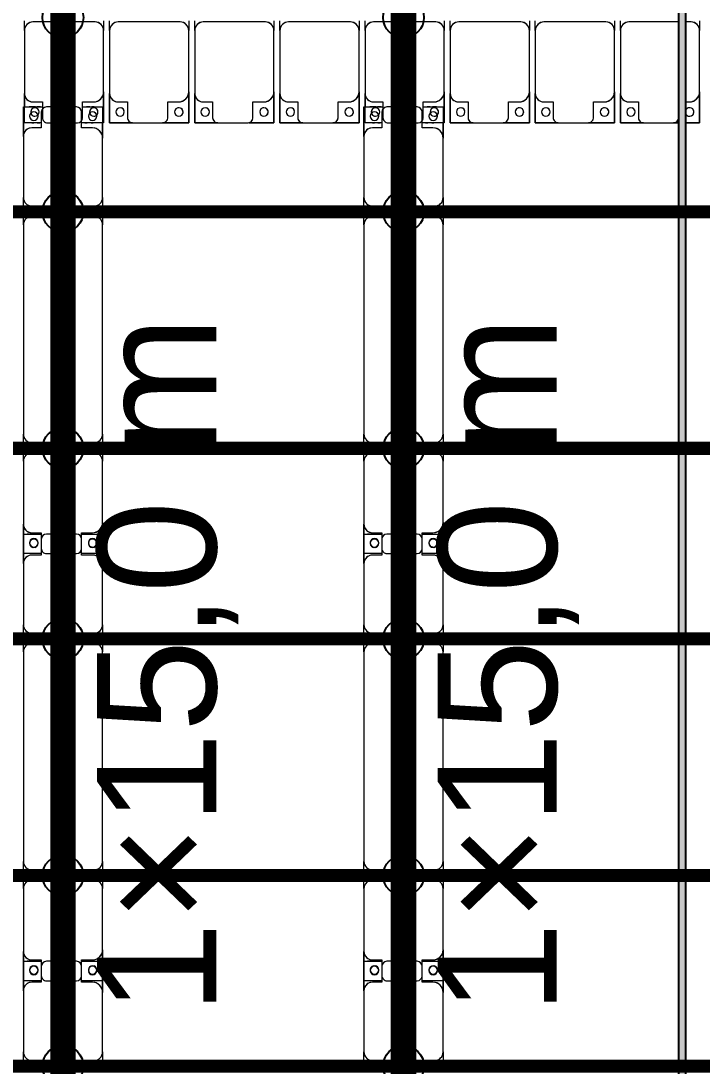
# Model space of a CAD drawing. Header units: millimetres. Extents: x -291190 to 146725, y 19759 to 185158.
# Drawn here: x -29426 to -25426, y 151050 to 157191 of the extents above; entities that cross this region are included whole.
import ezdxf

# ---------------------------------------------------------------- set-up
doc = ezdxf.new("R2010")
doc.units = ezdxf.units.MM
doc.layers.add('A-GENM', color=13, linetype='Continuous', lineweight=9)
doc.layers.add('S-BEAM', color=12, linetype='Continuous', lineweight=9)
doc.layers.add('GC-GHI CHU', color=2, linetype='Continuous')
doc.layers.add('GC-HOP 40x60 GIA CUONG', color=1, linetype='Continuous')
doc.styles.add('GC_VN', font='arial.ttf')

# ---------------------------------------------------------------- blocks, each defined once
blk = doc.blocks.new('Dải phao đi lại kèm đỡ invester - DẢI PHAO ĐI LẠI-60252-KHUNG KẾT CẤU BÈ PIN 4')
at = {"layer": 'A-GENM', "color": 7}
for p, q in [((90258.4, 1312.2), (90341.4, 1312.2)), ((90258.4, 1129.7), (90258.4, 1312.2)), ((90258.4, 1312.2), (90258.4, 1129.7)), ((90341.4, 1312.2), (90258.4, 1312.2)), ((90381.4, 1312.2), (90411.8, 1312.2)), ((90411.8, 1312.2), (90381.4, 1312.2)), ((90588.2, 1312.2), (90411.8, 1312.2)), ((90588.2, 1312.2), (90723.4, 1312.2)), ((90723.4, 1312.2), (90588.2, 1312.2)), ((90723.4, 1312.2), (90723.4, 1139.7)), ((90723.4, 1139.7), (90723.4, 1312.2)), ((90758.4, 1312.2), (90911.8, 1312.2)), ((90758.4, 1129.7), (90758.4, 1312.2)), ((90758.4, 1312.2), (90758.4, 1129.7)), ((90911.8, 1312.2), (90758.4, 1312.2)), ((91088.2, 1312.2), (90911.8, 1312.2)), ((91089.3, 1312.2), (91223.4, 1312.2)), ((91223.4, 1312.2), (91089.3, 1312.2)), ((91223.4, 1312.2), (91223.4, 1139.7)), ((91223.4, 1139.7), (91223.4, 1312.2)), ((91258.4, 1312.2), (91411.8, 1312.2)), ((91258.4, 1129.7), (91258.4, 1312.2)), ((91258.4, 1312.2), (91258.4, 1129.7)), ((91411.8, 1312.2), (91258.4, 1312.2)), ((91588.2, 1312.2), (91411.8, 1312.2)), ((91588.2, 1312.2), (91723.4, 1312.2)), ((91723.4, 1312.2), (91588.2, 1312.2)), ((91723.4, 1312.2), (91723.4, 1139.7)), ((91723.4, 1139.7), (91723.4, 1312.2)), ((91758.4, 1312.2), (91888.1, 1312.2)), ((91758.4, 1129.7), (91758.4, 1312.2)), ((91758.4, 1312.2), (91758.4, 1129.7)), ((91831.6, 1312.2), (91819.4, 1312.2)), ((91868.8, 1312.2), (91855.3, 1312.2)), ((92088.2, 1312.2), (91911.8, 1312.2)), ((92124.6, 1312.2), (92223.4, 1312.2)), ((92149.1, 1312.2), (92133.8, 1312.2)), ((92180.3, 1312.2), (92167.8, 1312.2)), ((92223.4, 1312.2), (92223.4, 1139.7)), ((92258.4, 1312.2), (92411.8, 1312.2)), ((92258.4, 1129.7), (92258.4, 1312.2)), ((92258.4, 1312.2), (92258.4, 1129.7)), ((92411.8, 1312.2), (92258.4, 1312.2)), ((92588.2, 1312.2), (92411.8, 1312.2)), ((92588.2, 1312.2), (92723.4, 1312.2)), ((92723.4, 1312.2), (92588.2, 1312.2)), ((92723.4, 1312.2), (92723.4, 1139.7)), ((92723.4, 1139.7), (92723.4, 1312.2)), ((92758.4, 1312.2), (92906.3, 1312.2)), ((92758.4, 1129.7), (92758.4, 1312.2)), ((92758.4, 1312.2), (92758.4, 1129.7)), ((92906.3, 1312.2), (92758.4, 1312.2)), ((93088.2, 1312.2), (92911.8, 1312.2)), ((93088.2, 1312.2), (93223.4, 1312.2)), ((93223.4, 1312.2), (93088.2, 1312.2)), ((93223.4, 1312.2), (93223.4, 1139.7)), ((93223.4, 1139.7), (93223.4, 1312.2)), ((93258.4, 1312.2), (93411.8, 1312.2)), ((93258.4, 1129.7), (93258.4, 1312.2)), ((93258.4, 1312.2), (93258.4, 1129.7)), ((93411.8, 1312.2), (93258.4, 1312.2)), ((93588.2, 1312.2), (93411.8, 1312.2)), ((93588.2, 1312.2), (93723.4, 1312.2)), ((93723.4, 1312.2), (93588.2, 1312.2)), ((93723.4, 1312.2), (93723.4, 1139.7)), ((93723.4, 1139.7), (93723.4, 1312.2)), ((93758.4, 1312.2), (93888.1, 1312.2)), ((93758.4, 1129.7), (93758.4, 1312.2)), ((93758.4, 1312.2), (93758.4, 1129.7)), ((93831.6, 1312.2), (93819.4, 1312.2)), ((93868.8, 1312.2), (93855.3, 1312.2)), ((94088.2, 1312.2), (93911.8, 1312.2)), ((94124.6, 1312.2), (94223.4, 1312.2)), ((94149.1, 1312.2), (94133.8, 1312.2)), ((94180.3, 1312.2), (94167.8, 1312.2)), ((94223.4, 1312.2), (94223.4, 1139.7)), ((90381.8, 1282.2), (90381.8, 1189.7)), ((90618.2, 1189.7), (90618.2, 1282.2)), ((90881.8, 1282.2), (90881.8, 1189.7)), ((91118.2, 1189.7), (91118.2, 1282.2)), ((91381.8, 1282.2), (91381.8, 1189.7)), ((91618.2, 1189.7), (91618.2, 1282.2)), ((91881.8, 1282.2), (91881.8, 1189.7)), ((92118.2, 1189.7), (92118.2, 1282.2)), ((92381.8, 1282.2), (92381.8, 1189.7)), ((92618.2, 1189.7), (92618.2, 1282.2)), ((92881.8, 1282.2), (92881.8, 1189.7)), ((93118.2, 1189.7), (93118.2, 1282.2)), ((93381.8, 1282.2), (93381.8, 1189.7)), ((93618.2, 1189.7), (93618.2, 1282.2)), ((93881.8, 1282.2), (93881.8, 1189.7)), ((94118.2, 1189.7), (94118.2, 1282.2)), ((90341.4, 1189.7), (90318.4, 1189.7)), ((90673.4, 1189.7), (90618.2, 1189.7)), ((90881.8, 1189.7), (90818.4, 1189.7)), ((91173.4, 1189.7), (91118.2, 1189.7)), ((91381.8, 1189.7), (91318.4, 1189.7)), ((91673.4, 1189.7), (91618.2, 1189.7)), ((91881.8, 1189.7), (91818.4, 1189.7)), ((92173.4, 1189.7), (92118.2, 1189.7)), ((92223.4, 1139.7), (92223.4, 1219.7)), ((92381.8, 1189.7), (92318.4, 1189.7)), ((92673.4, 1189.7), (92618.2, 1189.7)), ((92881.8, 1189.7), (92818.4, 1189.7)), ((93173.4, 1189.7), (93118.2, 1189.7)), ((93381.8, 1189.7), (93318.4, 1189.7)), ((93673.4, 1189.7), (93618.2, 1189.7)), ((93881.8, 1189.7), (93818.4, 1189.7)), ((94173.4, 1189.7), (94118.2, 1189.7)), ((94223.4, 1139.7), (94223.4, 1219.7)), ((90258.4, 1129.7), (90258.4, 769.7)), ((90723.4, 769.7), (90723.4, 1139.7)), ((90758.4, 1129.7), (90758.4, 769.7)), ((91223.4, 769.7), (91223.4, 1139.7)), ((91258.4, 1129.7), (91258.4, 769.7)), ((91723.4, 769.7), (91723.4, 1139.7)), ((91758.4, 1129.7), (91758.4, 769.7)), ((92223.4, 769.7), (92223.4, 1139.7)), ((92258.4, 1129.7), (92258.4, 769.7)), ((92723.4, 769.7), (92723.4, 1139.7)), ((92758.4, 1129.7), (92758.4, 769.7)), ((93223.4, 769.7), (93223.4, 1139.7)), ((93258.4, 1129.7), (93258.4, 769.7)), ((93723.4, 769.7), (93723.4, 1139.7)), ((93758.4, 1129.7), (93758.4, 769.7)), ((94223.4, 769.7), (94223.4, 1139.7)), ((90258.4, 713.3), (90258.4, 769.7)), ((90258.4, 713.3), (90258.4, 769.7)), ((90723.4, 769.7), (90723.4, 713.3)), ((90723.4, 769.7), (90723.4, 713.3)), ((90758.4, 713.3), (90758.4, 769.7)), ((90758.4, 713.3), (90758.4, 769.7)), ((91223.4, 769.7), (91223.4, 713.3)), ((91223.4, 769.7), (91223.4, 713.3)), ((91258.4, 713.3), (91258.4, 769.7)), ((91258.4, 713.3), (91258.4, 769.7)), ((91723.4, 769.7), (91723.4, 713.3)), ((91723.4, 769.7), (91723.4, 713.3)), ((91758.4, 713.3), (91758.4, 769.7)), ((91758.4, 713.3), (91758.4, 769.7)), ((92223.4, 769.7), (92223.4, 713.3)), ((92223.4, 769.7), (92223.4, 713.3)), ((92258.4, 713.3), (92258.4, 769.7)), ((92258.4, 713.3), (92258.4, 769.7)), ((92723.4, 769.7), (92723.4, 713.3)), ((92723.4, 769.7), (92723.4, 713.3)), ((92758.4, 713.3), (92758.4, 769.7)), ((92758.4, 713.3), (92758.4, 769.7)), ((93223.4, 769.7), (93223.4, 713.3)), ((93223.4, 769.7), (93223.4, 713.3)), ((93258.4, 713.3), (93258.4, 769.7)), ((93258.4, 713.3), (93258.4, 769.7)), ((93723.4, 769.7), (93723.4, 713.3)), ((93723.4, 769.7), (93723.4, 713.3)), ((93758.4, 713.3), (93758.4, 769.7)), ((93758.4, 713.3), (93758.4, 769.7)), ((94223.4, 769.7), (94223.4, 713.3)), ((94223.4, 769.7), (94223.4, 713.3)), ((90308.4, 719.7), (90341.4, 719.7)), ((90381.4, 719.7), (90673.4, 719.7)), ((90808.4, 719.7), (91173.4, 719.7)), ((91308.4, 719.7), (91673.4, 719.7)), ((91808.4, 719.7), (92173.4, 719.7)), ((92308.4, 719.7), (92673.4, 719.7)), ((92808.4, 719.7), (93173.4, 719.7)), ((93308.4, 719.7), (93673.4, 719.7)), ((93808.4, 719.7), (94173.4, 719.7))]:
    blk.add_line(p, q, dxfattribs=at)
for centre, radius, start, end in [((90411.8, 1282.2), 30, 90, 180), ((90411.8, 1282.2), 30, 105, 165), ((90411.8, 1282.2), 30, 135, 165), ((90411.8, 1282.2), 30, 135, 165), ((90411.8, 1282.2), 30, 105, 120), ((90411.8, 1282.2), 30, 105, 120), ((90588.2, 1282.2), 30, 360, 90), ((90588.2, 1282.2), 30, 60, 75), ((90588.2, 1282.2), 30, 15, 75), ((90588.2, 1282.2), 30, 60, 75), ((90588.2, 1282.2), 30, 15, 30), ((90588.2, 1282.2), 30, 15, 30), ((90911.8, 1282.2), 30, 90, 180), ((90911.8, 1282.2), 30, 105, 165), ((90911.8, 1282.2), 30, 135, 165), ((90911.8, 1282.2), 30, 135, 165), ((90911.8, 1282.2), 30, 105, 120), ((90911.8, 1282.2), 30, 105, 120), ((91088.2, 1282.2), 30, 360, 90), ((91088.2, 1282.2), 30, 60, 75), ((91088.2, 1282.2), 30, 15, 75), ((91088.2, 1282.2), 30, 60, 75), ((91088.2, 1282.2), 30, 15, 30), ((91088.2, 1282.2), 30, 15, 30), ((91411.8, 1282.2), 30, 90, 180), ((91411.8, 1282.2), 30, 105, 165), ((91411.8, 1282.2), 30, 135, 165), ((91411.8, 1282.2), 30, 135, 165), ((91411.8, 1282.2), 30, 105, 120), ((91411.8, 1282.2), 30, 105, 120), ((91588.2, 1282.2), 30, 360, 90), ((91588.2, 1282.2), 30, 60, 75), ((91588.2, 1282.2), 30, 15, 75), ((91588.2, 1282.2), 30, 60, 75), ((91588.2, 1282.2), 30, 15, 30), ((91588.2, 1282.2), 30, 15, 30), ((91911.8, 1282.2), 30, 90, 180), ((91911.8, 1282.2), 30, 150, 165), ((92088.2, 1282.2), 30, 360, 90), ((92411.8, 1282.2), 30, 90, 180), ((92411.8, 1282.2), 30, 105, 165), ((92411.8, 1282.2), 30, 135, 165), ((92411.8, 1282.2), 30, 135, 165), ((92411.8, 1282.2), 30, 105, 120), ((92411.8, 1282.2), 30, 105, 120), ((92588.2, 1282.2), 30, 360, 90), ((92588.2, 1282.2), 30, 60, 75), ((92588.2, 1282.2), 30, 15, 75), ((92588.2, 1282.2), 30, 60, 75), ((92588.2, 1282.2), 30, 15, 30), ((92588.2, 1282.2), 30, 15, 30), ((92911.8, 1282.2), 30, 90, 180), ((92911.8, 1282.2), 30, 100.61333, 165), ((92911.8, 1282.2), 30, 135, 165), ((92911.8, 1282.2), 30, 135, 165), ((92911.8, 1282.2), 30, 100.61333, 120), ((92911.8, 1282.2), 30, 100.61333, 120), ((93088.2, 1282.2), 30, 360, 90), ((93088.2, 1282.2), 30, 60, 75), ((93088.2, 1282.2), 30, 15, 75), ((93088.2, 1282.2), 30, 60, 75), ((93088.2, 1282.2), 30, 15, 30), ((93088.2, 1282.2), 30, 15, 30), ((93411.8, 1282.2), 30, 90, 180), ((93411.8, 1282.2), 30, 105, 165), ((93411.8, 1282.2), 30, 135, 165), ((93411.8, 1282.2), 30, 135, 165), ((93411.8, 1282.2), 30, 105, 120), ((93411.8, 1282.2), 30, 105, 120), ((93588.2, 1282.2), 30, 360, 90), ((93588.2, 1282.2), 30, 60, 75), ((93588.2, 1282.2), 30, 15, 75), ((93588.2, 1282.2), 30, 60, 75), ((93588.2, 1282.2), 30, 15, 30), ((93588.2, 1282.2), 30, 15, 30), ((93911.8, 1282.2), 30, 90, 180), ((93911.8, 1282.2), 30, 150, 165), ((94088.2, 1282.2), 30, 360, 90), ((90316.8, 1248.6), 25, 90, 270), ((90316.8, 1248.6), 25, 90, 255), ((90316.8, 1248.6), 25, 15, 90), ((90316.8, 1248.6), 25, 15, 90), ((90316.8, 1248.6), 25, 270, 345), ((90316.8, 1248.6), 25, 300, 345), ((90661.8, 1248.6), 25, 90, 270), ((90661.8, 1248.6), 25, 90, 180), ((90661.8, 1248.6), 25, 195, 255), ((90661.8, 1248.6), 25, 270, 90), ((90661.8, 1248.6), 25, 270, 90), ((90816.8, 1248.6), 25, 90, 270), ((90816.8, 1248.6), 25, 90, 255), ((90816.8, 1248.6), 25, 270, 90), ((90816.8, 1248.6), 25, 0, 90), ((90816.8, 1248.6), 25, 300, 345), ((91161.8, 1248.6), 25, 90, 270), ((91161.8, 1248.6), 25, 90, 180), ((91161.8, 1248.6), 25, 195, 255), ((91161.8, 1248.6), 25, 270, 90), ((91161.8, 1248.6), 25, 270, 90), ((91316.8, 1248.6), 25, 90, 270), ((91316.8, 1248.6), 25, 90, 255), ((91316.8, 1248.6), 25, 270, 90), ((91316.8, 1248.6), 25, 0, 90), ((91316.8, 1248.6), 25, 300, 345), ((91661.8, 1248.6), 25, 90, 270), ((91661.8, 1248.6), 25, 90, 180), ((91661.8, 1248.6), 25, 195, 255), ((91661.8, 1248.6), 25, 270, 90), ((91661.8, 1248.6), 25, 270, 90), ((91816.8, 1248.6), 25, 90, 270), ((91816.8, 1248.6), 25, 90, 210), ((91816.8, 1248.6), 25, 270, 90), ((91816.8, 1248.6), 25, 0, 90), ((92161.8, 1248.6), 25, 90, 270), ((92161.8, 1248.6), 25, 90, 180), ((92161.8, 1248.6), 25, 270, 90), ((92161.8, 1248.6), 25, 345, 90), ((92316.8, 1248.6), 25, 90, 270), ((92316.8, 1248.6), 25, 90, 255), ((92316.8, 1248.6), 25, 270, 90), ((92316.8, 1248.6), 25, 0, 90), ((92316.8, 1248.6), 25, 300, 345), ((92661.8, 1248.6), 25, 90, 270), ((92661.8, 1248.6), 25, 90, 180), ((92661.8, 1248.6), 25, 195, 255), ((92661.8, 1248.6), 25, 270, 90), ((92661.8, 1248.6), 25, 270, 90), ((92816.8, 1248.6), 25, 90, 270), ((92816.8, 1248.6), 25, 90, 255), ((92816.8, 1248.6), 25, 270, 90), ((92816.8, 1248.6), 25, 0, 90), ((92816.8, 1248.6), 25, 300, 345), ((93161.8, 1248.6), 25, 90, 270), ((93161.8, 1248.6), 25, 90, 180), ((93161.8, 1248.6), 25, 195, 255), ((93161.8, 1248.6), 25, 270, 90), ((93161.8, 1248.6), 25, 270, 90), ((93316.8, 1248.6), 25, 90, 270), ((93316.8, 1248.6), 25, 90, 255), ((93316.8, 1248.6), 25, 270, 90), ((93316.8, 1248.6), 25, 0, 90), ((93316.8, 1248.6), 25, 300, 345), ((93661.8, 1248.6), 25, 90, 270), ((93661.8, 1248.6), 25, 90, 180), ((93661.8, 1248.6), 25, 195, 255), ((93661.8, 1248.6), 25, 270, 90), ((93661.8, 1248.6), 25, 270, 90), ((93816.8, 1248.6), 25, 90, 270), ((93816.8, 1248.6), 25, 90, 210), ((93816.8, 1248.6), 25, 270, 90), ((93816.8, 1248.6), 25, 0, 90), ((94161.8, 1248.6), 25, 90, 270), ((94161.8, 1248.6), 25, 90, 180), ((94161.8, 1248.6), 25, 270, 90), ((94161.8, 1248.6), 25, 345, 90), ((90318.4, 1129.7), 60, 90, 180), ((90318.4, 1129.7), 60, 90, 150), ((90318.4, 1129.7), 60, 135, 150), ((90318.4, 1129.7), 60, 135, 150), ((90316.8, 1248.6), 25, 270, 285), ((90673.4, 1139.7), 50, 0, 90), ((90673.4, 1139.7), 50, 45, 90), ((90673.4, 1139.7), 50, 15, 90), ((90673.4, 1139.7), 50, 45, 90), ((90818.4, 1129.7), 60, 90, 180), ((90818.4, 1129.7), 60, 90, 150), ((90818.4, 1129.7), 60, 135, 150), ((90818.4, 1129.7), 60, 135, 150), ((90816.8, 1248.6), 25, 270, 285), ((91173.4, 1139.7), 50, 0, 90), ((91173.4, 1139.7), 50, 45, 90), ((91173.4, 1139.7), 50, 15, 90), ((91173.4, 1139.7), 50, 45, 90), ((91318.4, 1129.7), 60, 90, 180), ((91318.4, 1129.7), 60, 90, 150), ((91318.4, 1129.7), 60, 135, 150), ((91318.4, 1129.7), 60, 135, 150), ((91316.8, 1248.6), 25, 270, 285), ((91673.4, 1139.7), 50, 0, 90), ((91673.4, 1139.7), 50, 45, 90), ((91673.4, 1139.7), 50, 15, 90), ((91673.4, 1139.7), 50, 45, 90), ((91818.4, 1129.7), 60, 90, 180), ((91818.4, 1129.7), 60, 90, 150), ((91818.4, 1129.7), 60, 135, 150), ((91818.4, 1129.7), 60, 135, 150), ((92173.4, 1139.7), 50, 0, 90), ((92173.4, 1139.7), 50, 45, 90), ((92173.4, 1139.7), 50, 15, 90), ((92173.4, 1139.7), 50, 45, 90), ((92318.4, 1129.7), 60, 90, 180), ((92318.4, 1129.7), 60, 90, 150), ((92318.4, 1129.7), 60, 135, 150), ((92318.4, 1129.7), 60, 135, 150), ((92316.8, 1248.6), 25, 270, 285), ((92673.4, 1139.7), 50, 0, 90), ((92673.4, 1139.7), 50, 45, 90), ((92673.4, 1139.7), 50, 15, 90), ((92673.4, 1139.7), 50, 45, 90), ((92818.4, 1129.7), 60, 90, 180), ((92818.4, 1129.7), 60, 90, 150), ((92818.4, 1129.7), 60, 135, 150), ((92818.4, 1129.7), 60, 135, 150), ((92816.8, 1248.6), 25, 270, 285), ((93173.4, 1139.7), 50, 0, 90), ((93173.4, 1139.7), 50, 45, 90), ((93173.4, 1139.7), 50, 15, 90), ((93173.4, 1139.7), 50, 45, 90), ((93318.4, 1129.7), 60, 90, 180), ((93318.4, 1129.7), 60, 90, 150), ((93318.4, 1129.7), 60, 135, 150), ((93318.4, 1129.7), 60, 135, 150), ((93316.8, 1248.6), 25, 270, 285), ((93673.4, 1139.7), 50, 0, 90), ((93673.4, 1139.7), 50, 45, 90), ((93673.4, 1139.7), 50, 15, 90), ((93673.4, 1139.7), 50, 45, 90), ((93818.4, 1129.7), 60, 90, 180), ((93818.4, 1129.7), 60, 93.53341, 150), ((93818.4, 1129.7), 60, 135, 150), ((93818.4, 1129.7), 60, 135, 150), ((94173.4, 1139.7), 50, 0, 90), ((94173.4, 1139.7), 50, 45, 90), ((94173.4, 1139.7), 50, 15, 90), ((94173.4, 1139.7), 50, 45, 90), ((90308.4, 769.7), 50, 180, 270), ((90308.4, 769.7), 50, 195, 270), ((90673.4, 769.7), 50, 270, 0), ((90673.4, 769.7), 50, 270, 345), ((90808.4, 769.7), 50, 180, 270), ((90808.4, 769.7), 50, 195, 270), ((91173.4, 769.7), 50, 270, 0), ((91173.4, 769.7), 50, 270, 345), ((91308.4, 769.7), 50, 180, 270), ((91308.4, 769.7), 50, 195, 270), ((91673.4, 769.7), 50, 270, 0), ((91673.4, 769.7), 50, 270, 345), ((91808.4, 769.7), 50, 180, 270), ((91808.4, 769.7), 50, 195, 270), ((92173.4, 769.7), 50, 270, 0), ((92173.4, 769.7), 50, 270, 345), ((92308.4, 769.7), 50, 180, 270), ((92308.4, 769.7), 50, 195, 270), ((92673.4, 769.7), 50, 270, 0), ((92673.4, 769.7), 50, 270, 345), ((92808.4, 769.7), 50, 180, 270), ((92808.4, 769.7), 50, 195, 270), ((93173.4, 769.7), 50, 270, 0), ((93173.4, 769.7), 50, 270, 345), ((93308.4, 769.7), 50, 180, 270), ((93308.4, 769.7), 50, 195, 270), ((93673.4, 769.7), 50, 270, 0), ((93673.4, 769.7), 50, 270, 345), ((93808.4, 769.7), 50, 180, 270), ((93808.4, 769.7), 50, 195, 270), ((94173.4, 769.7), 50, 270, 0), ((94173.4, 769.7), 50, 270, 345)]:
    blk.add_arc(centre, radius, start, end, dxfattribs=at)
blk = doc.blocks.new('Dai phao do pin - DẢI PHAO ĐỠ PIN-51784-KHUNG KẾT CẤU BÈ PIN 4')
at = {"layer": 'A-GENM', "color": 7}
for p, q in [((-1312.2, 241.6), (-1129.7, 241.6)), ((-1312.2, 124.6), (-1312.2, 241.6)), ((-1312.2, 202.3), (-1312.2, 179.3)), ((-1129.7, 241.6), (-1219.7, 241.6)), ((-779.7, 241.6), (-1129.7, 241.6)), ((-779.7, 241.6), (-716.7, 241.6)), ((-779.7, 241.6), (-716.7, 241.6)), ((-729.7, -173.4), (-729.7, 191.6)), ((-676.7, 241.6), (-620.3, 241.6)), ((-676.7, 241.6), (-620.3, 241.6)), ((-670.3, 191.6), (-670.3, -173.4)), ((610.3, 241.6), (-620.3, 241.6)), ((610.3, 241.6), (673.3, 241.6)), ((610.3, 241.6), (673.3, 241.6)), ((660.3, -173.4), (660.3, 191.6)), ((713.3, 241.6), (769.7, 241.6)), ((713.3, 241.6), (769.7, 241.6)), ((719.7, 191.6), (719.7, -173.4)), ((1129.7, 241.6), (769.7, 241.6)), ((1129.7, 241.6), (1312.2, 241.6)), ((1312.2, 241.6), (1129.7, 241.6)), ((1197.8, 241.6), (1380.3, 241.6)), ((1197.8, 116.2), (1197.8, 241.6)), ((1380.3, 241.6), (1197.8, 241.6)), ((1312.2, 241.6), (1312.2, 116.2)), ((1730.3, 241.6), (1380.3, 241.6)), ((1730.3, 241.6), (1793.3, 241.6)), ((1730.3, 241.6), (1793.3, 241.6)), ((1780.3, -173.4), (1780.3, 191.6)), ((1833.3, 241.6), (1889.7, 241.6)), ((1833.3, 241.6), (1889.7, 241.6)), ((1839.7, 191.6), (1839.7, -173.4)), ((3120.3, 241.6), (1889.7, 241.6)), ((3120.3, 241.6), (3183.3, 241.6)), ((3120.3, 241.6), (3183.3, 241.6)), ((3170.3, -173.4), (3170.3, 191.6)), ((3223.3, 241.6), (3279.7, 241.6)), ((3223.3, 241.6), (3279.7, 241.6)), ((3229.7, 191.6), (3229.7, -173.4)), ((3639.7, 241.6), (3279.7, 241.6)), ((3639.7, 241.6), (3822.2, 241.6)), ((3822.2, 241.6), (3639.7, 241.6)), ((3707.8, 241.6), (3890.3, 241.6)), ((3707.8, 116.2), (3707.8, 241.6)), ((3890.3, 241.6), (3707.8, 241.6)), ((3822.2, 241.6), (3822.2, 116.2)), ((4240.3, 241.6), (3890.3, 241.6)), ((4240.3, 241.6), (4303.3, 241.6)), ((4240.3, 241.6), (4303.3, 241.6)), ((4290.3, -173.4), (4290.3, 191.6)), ((-1312.2, 166.1), (-1312.2, 147.6)), ((-1189.7, 181.6), (-1189.7, 118.2)), ((1189.7, 118.2), (1189.7, 181.6)), ((1320.3, 181.6), (1320.3, 118.2)), ((3699.7, 118.2), (3699.7, 181.6)), ((3830.3, 181.6), (3830.3, 118.2)), ((-1312.2, 88.2), (-1312.2, -88.2)), ((-1189.7, 118.2), (-1282.2, 118.2)), ((1282.2, 118.2), (1189.7, 118.2)), ((1197.8, 88.2), (1197.8, -88.2)), ((1320.3, 118.2), (1227.8, 118.2)), ((1312.2, -88.2), (1312.2, 88.2)), ((3792.2, 118.2), (3699.7, 118.2)), ((3707.8, 88.2), (3707.8, -88.2)), ((3830.3, 118.2), (3737.8, 118.2)), ((3822.2, -88.2), (3822.2, 88.2)), ((-1312.2, -223.4), (-1312.2, -111.9)), ((-1282.2, -118.2), (-1189.7, -118.2)), ((-1189.7, -118.2), (-1189.7, -173.4)), ((1189.7, -173.4), (1189.7, -118.2)), ((1189.7, -118.2), (1282.2, -118.2)), ((1197.8, -223.4), (1197.8, -116.2)), ((1227.8, -118.2), (1320.3, -118.2)), ((1312.2, -116.2), (1312.2, -223.4)), ((1320.3, -118.2), (1320.3, -173.4)), ((3699.7, -173.4), (3699.7, -118.2)), ((3699.7, -118.2), (3792.2, -118.2)), ((3707.8, -223.4), (3707.8, -116.2)), ((3737.8, -118.2), (3830.3, -118.2)), ((3822.2, -116.2), (3822.2, -223.4)), ((3830.3, -118.2), (3830.3, -173.4)), ((-1312.2, -122.9), (-1312.2, -143.5)), ((-1312.2, -151.7), (-1312.2, -189.3)), ((1197.8, -169.2), (1197.8, -202)), ((3707.8, -169.2), (3707.8, -202)), ((-1139.7, -223.4), (-1312.2, -223.4)), ((-1312.2, -223.4), (-1139.7, -223.4)), ((-1139.7, -223.4), (-779.7, -223.4)), ((-716.7, -223.4), (-779.7, -223.4)), ((-716.7, -223.4), (-779.7, -223.4)), ((-620.3, -223.4), (-676.7, -223.4)), ((-620.3, -223.4), (-676.7, -223.4)), ((-620.3, -223.4), (610.3, -223.4)), ((673.3, -223.4), (610.3, -223.4)), ((673.3, -223.4), (610.3, -223.4)), ((769.7, -223.4), (713.3, -223.4)), ((769.7, -223.4), (713.3, -223.4)), ((769.7, -223.4), (1139.7, -223.4)), ((1312.2, -223.4), (1139.7, -223.4)), ((1139.7, -223.4), (1312.2, -223.4)), ((1370.3, -223.4), (1197.8, -223.4)), ((1197.8, -223.4), (1370.3, -223.4)), ((1370.3, -223.4), (1730.3, -223.4)), ((1793.3, -223.4), (1730.3, -223.4)), ((1793.3, -223.4), (1730.3, -223.4)), ((1889.7, -223.4), (1833.3, -223.4)), ((1889.7, -223.4), (1833.3, -223.4)), ((1889.7, -223.4), (3120.3, -223.4)), ((3183.3, -223.4), (3120.3, -223.4)), ((3183.3, -223.4), (3120.3, -223.4)), ((3279.7, -223.4), (3223.3, -223.4)), ((3279.7, -223.4), (3223.3, -223.4)), ((3279.7, -223.4), (3649.7, -223.4)), ((3822.2, -223.4), (3649.7, -223.4)), ((3649.7, -223.4), (3822.2, -223.4)), ((3880.3, -223.4), (3707.8, -223.4)), ((3707.8, -223.4), (3880.3, -223.4)), ((3880.3, -223.4), (4240.3, -223.4)), ((4303.3, -223.4), (4240.3, -223.4)), ((4303.3, -223.4), (4240.3, -223.4))]:
    blk.add_line(p, q, dxfattribs=at)
for centre, radius, start, end in [((-1258.6, 183.2), 25, 0, 180), ((-1258.6, 183.2), 25, 90, 180), ((-1129.7, 181.6), 60, 90, 180), ((-1129.7, 181.6), 60, 120, 180), ((-779.7, 191.6), 50, 360, 90), ((-779.7, 191.6), 50, 360, 75), ((-620.3, 191.6), 50, 90, 180), ((-620.3, 191.6), 50, 150, 180), ((-620.3, 191.6), 50, 105, 120), ((610.3, 191.6), 50, 360, 90), ((610.3, 191.6), 50, 60, 90), ((610.3, 191.6), 50, 15, 30), ((769.7, 191.6), 50, 90, 180), ((769.7, 191.6), 50, 105, 180), ((1129.7, 181.6), 60, 360, 90), ((1129.7, 181.6), 60, 45, 60), ((1129.7, 181.6), 60, 360, 60), ((1129.7, 181.6), 60, 45, 60), ((1248.6, 183.2), 25, 0, 180), ((1248.6, 183.2), 25, 360, 165), ((1251.4, 183.2), 25, 0, 180), ((1251.4, 183.2), 25, 90, 180), ((1251.4, 183.2), 25, 15, 75), ((1380.3, 181.6), 60, 90, 180), ((1380.3, 181.6), 60, 120, 180), ((1730.3, 191.6), 50, 360, 90), ((1730.3, 191.6), 50, 360, 75), ((1889.7, 191.6), 50, 90, 180), ((1889.7, 191.6), 50, 150, 180), ((1889.7, 191.6), 50, 105, 120), ((3120.3, 191.6), 50, 360, 90), ((3120.3, 191.6), 50, 75, 90), ((3120.3, 191.6), 50, 15, 30), ((3279.7, 191.6), 50, 90, 180), ((3279.7, 191.6), 50, 105, 180), ((3639.7, 181.6), 60, 360, 90), ((3639.7, 181.6), 60, 45, 60), ((3639.7, 181.6), 60, 360, 60), ((3639.7, 181.6), 60, 45, 60), ((3758.6, 183.2), 25, 0, 180), ((3758.6, 183.2), 25, 360, 165), ((3761.4, 183.2), 25, 0, 180), ((3761.4, 183.2), 25, 90, 180), ((3761.4, 183.2), 25, 15, 75), ((3890.3, 181.6), 60, 90, 180), ((3890.3, 181.6), 60, 120, 180), ((4240.3, 191.6), 50, 360, 90), ((4240.3, 191.6), 50, 360, 75), ((-1258.6, 183.2), 25, 180, 0), ((-1258.6, 183.2), 25, 180, 270), ((-1258.6, 183.2), 25, 285, 300), ((1248.6, 183.2), 25, 180, 0), ((1251.4, 183.2), 25, 180, 0), ((1251.4, 183.2), 25, 180, 270), ((1248.6, 183.2), 25, 210, 255), ((1248.6, 183.2), 25, 270, 360), ((1251.4, 183.2), 25, 285, 330), ((3758.6, 183.2), 25, 180, 0), ((3761.4, 183.2), 25, 180, 0), ((3761.4, 183.2), 25, 180, 270), ((3758.6, 183.2), 25, 210, 255), ((3758.6, 183.2), 25, 270, 360), ((3761.4, 183.2), 25, 285, 330), ((-1282.2, 88.2), 30, 90, 180), ((1227.8, 88.2), 30, 90, 180), ((1282.2, 88.2), 30, 360, 90), ((3737.8, 88.2), 30, 90, 180), ((3792.2, 88.2), 30, 360, 90), ((-1282.2, -88.2), 30, 180, 270), ((-1282.2, -88.2), 30, 240, 255), ((1227.8, -88.2), 30, 180, 270), ((1282.2, -88.2), 30, 270, 360), ((3737.8, -88.2), 30, 180, 270), ((3792.2, -88.2), 30, 270, 360), ((-1258.6, -161.8), 25, 0, 180), ((-1258.6, -161.8), 25, 90, 180), ((-1258.6, -161.8), 25, 180, 0), ((-1258.6, -161.8), 25, 180, 270), ((-1258.6, -161.8), 25, 285, 313.62534), ((-1139.7, -173.4), 50, 180, 270), ((-1139.7, -173.4), 50, 180, 255), ((-779.7, -173.4), 50, 270, 360), ((-779.7, -173.4), 50, 285, 360), ((-620.3, -173.4), 50, 180, 270), ((-620.3, -173.4), 50, 180, 210), ((610.3, -173.4), 50, 270, 360), ((610.3, -173.4), 50, 330, 360), ((769.7, -173.4), 50, 180, 270), ((769.7, -173.4), 50, 180, 255), ((1139.7, -173.4), 50, 270, 360), ((1139.7, -173.4), 50, 285, 360), ((1139.7, -173.4), 50, 315, 0), ((1139.7, -173.4), 50, 315, 0), ((1248.6, -161.8), 25, 0, 180), ((1248.6, -161.8), 25, 180, 0), ((1248.6, -161.8), 25, 105, 165), ((1248.6, -161.8), 25, 195, 360), ((1251.4, -161.8), 25, 0, 180), ((1251.4, -161.8), 25, 105, 180), ((1251.4, -161.8), 25, 180, 0), ((1251.4, -161.8), 25, 180, 270), ((1248.6, -161.8), 25, 360, 75), ((1251.4, -161.8), 25, 15, 75), ((1251.4, -161.8), 25, 285, 345), ((1370.3, -173.4), 50, 180, 270), ((1370.3, -173.4), 50, 180, 255), ((1730.3, -173.4), 50, 270, 360), ((1730.3, -173.4), 50, 285, 360), ((1889.7, -173.4), 50, 180, 270), ((1889.7, -173.4), 50, 180, 210), ((3120.3, -173.4), 50, 270, 360), ((3120.3, -173.4), 50, 330, 360), ((3279.7, -173.4), 50, 180, 270), ((3279.7, -173.4), 50, 180, 255), ((3649.7, -173.4), 50, 270, 360), ((3649.7, -173.4), 50, 285, 360), ((3649.7, -173.4), 50, 315, 0), ((3649.7, -173.4), 50, 315, 0), ((3758.6, -161.8), 25, 0, 180), ((3758.6, -161.8), 25, 180, 0), ((3758.6, -161.8), 25, 105, 165), ((3758.6, -161.8), 25, 195, 360), ((3761.4, -161.8), 25, 0, 180), ((3761.4, -161.8), 25, 105, 180), ((3761.4, -161.8), 25, 180, 0), ((3761.4, -161.8), 25, 180, 270), ((3758.6, -161.8), 25, 360, 75), ((3761.4, -161.8), 25, 15, 75), ((3761.4, -161.8), 25, 285, 345), ((3880.3, -173.4), 50, 180, 270), ((3880.3, -173.4), 50, 180, 255), ((4240.3, -173.4), 50, 270, 360), ((4240.3, -173.4), 50, 285, 360), ((-1139.7, -173.4), 50, 210, 225), ((-1139.7, -173.4), 50, 210, 225), ((-620.3, -173.4), 50, 240, 270), ((610.3, -173.4), 50, 285, 300), ((1370.3, -173.4), 50, 210, 225), ((1370.3, -173.4), 50, 210, 225), ((1889.7, -173.4), 50, 240, 270), ((3880.3, -173.4), 50, 210, 225), ((3880.3, -173.4), 50, 210, 225)]:
    blk.add_arc(centre, radius, start, end, dxfattribs=at)
blk = doc.blocks.new('Dai phao do pin - DẢI PHAO ĐỠ PIN-V16-KHUNG KẾT CẤU BÈ PIN 4')
at = {"layer": 'A-GENM', "color": 7}
for p, q in [((-1312.2, 241.6), (-1129.7, 241.6)), ((-1312.2, 124.6), (-1312.2, 241.6)), ((-1312.2, 191.6), (-1312.2, 179.3)), ((-1129.7, 241.6), (-1219.7, 241.6)), ((-779.7, 241.6), (-1129.7, 241.6)), ((-779.7, 241.6), (-716.7, 241.6)), ((-779.7, 241.6), (-716.7, 241.6)), ((-729.7, -173.4), (-729.7, 191.6)), ((-676.7, 241.6), (-620.3, 241.6)), ((-676.7, 241.6), (-620.3, 241.6)), ((-670.3, 191.6), (-670.3, -173.4)), ((610.3, 241.6), (-620.3, 241.6)), ((610.3, 241.6), (673.3, 241.6)), ((610.3, 241.6), (673.3, 241.6)), ((660.3, -173.4), (660.3, 191.6)), ((713.3, 241.6), (769.7, 241.6)), ((713.3, 241.6), (769.7, 241.6)), ((719.7, 191.6), (719.7, -173.4)), ((1129.7, 241.6), (769.7, 241.6)), ((1129.7, 241.6), (1312.2, 241.6)), ((1312.2, 241.6), (1129.7, 241.6)), ((1197.8, 241.6), (1380.3, 241.6)), ((1197.8, 116.2), (1197.8, 241.6)), ((1380.3, 241.6), (1197.8, 241.6)), ((1312.2, 241.6), (1312.2, 116.2)), ((1730.3, 241.6), (1380.3, 241.6)), ((1730.3, 241.6), (1793.3, 241.6)), ((1730.3, 241.6), (1793.3, 241.6)), ((1780.3, -173.4), (1780.3, 191.6)), ((1833.3, 241.6), (1889.7, 241.6)), ((1833.3, 241.6), (1889.7, 241.6)), ((1839.7, 191.6), (1839.7, -173.4)), ((3120.3, 241.6), (1889.7, 241.6)), ((3120.3, 241.6), (3183.3, 241.6)), ((3120.3, 241.6), (3183.3, 241.6)), ((3170.3, -173.4), (3170.3, 191.6)), ((3223.3, 241.6), (3279.7, 241.6)), ((3223.3, 241.6), (3279.7, 241.6)), ((3229.7, 191.6), (3229.7, -173.4)), ((3639.7, 241.6), (3279.7, 241.6)), ((3639.7, 241.6), (3822.2, 241.6)), ((3822.2, 241.6), (3639.7, 241.6)), ((3707.8, 241.6), (3890.3, 241.6)), ((3707.8, 116.2), (3707.8, 241.6)), ((3890.3, 241.6), (3707.8, 241.6)), ((3822.2, 241.6), (3822.2, 116.2)), ((4240.3, 241.6), (3890.3, 241.6)), ((4240.3, 241.6), (4303.3, 241.6)), ((4240.3, 241.6), (4303.3, 241.6)), ((4290.3, -173.4), (4290.3, 191.6)), ((-1312.2, 166.1), (-1312.2, 147.6)), ((-1189.7, 181.6), (-1189.7, 118.2)), ((1189.7, 118.2), (1189.7, 181.6)), ((1320.3, 181.6), (1320.3, 118.2)), ((3699.7, 118.2), (3699.7, 181.6)), ((3830.3, 181.6), (3830.3, 118.2)), ((-1312.2, 88.2), (-1312.2, -88.2)), ((-1189.7, 118.2), (-1282.2, 118.2)), ((1282.2, 118.2), (1189.7, 118.2)), ((1197.8, 88.2), (1197.8, -88.2)), ((1320.3, 118.2), (1227.8, 118.2)), ((1312.2, -88.2), (1312.2, 88.2)), ((3792.2, 118.2), (3699.7, 118.2)), ((3707.8, 88.2), (3707.8, -88.2)), ((3830.3, 118.2), (3737.8, 118.2)), ((3822.2, -88.2), (3822.2, 88.2)), ((-1312.2, -223.4), (-1312.2, -111.9)), ((-1282.2, -118.2), (-1189.7, -118.2)), ((-1189.7, -118.2), (-1189.7, -173.4)), ((1189.7, -173.4), (1189.7, -118.2)), ((1189.7, -118.2), (1282.2, -118.2)), ((1197.8, -223.4), (1197.8, -116.2)), ((1227.8, -118.2), (1320.3, -118.2)), ((1312.2, -116.2), (1312.2, -223.4)), ((1320.3, -118.2), (1320.3, -173.4)), ((3699.7, -173.4), (3699.7, -118.2)), ((3699.7, -118.2), (3792.2, -118.2)), ((3707.8, -223.4), (3707.8, -116.2)), ((3737.8, -118.2), (3830.3, -118.2)), ((3822.2, -116.2), (3822.2, -223.4)), ((3830.3, -118.2), (3830.3, -173.4)), ((-1312.2, -122.9), (-1312.2, -143.5)), ((-1312.2, -151.7), (-1312.2, -189.3)), ((1197.8, -169.2), (1197.8, -202)), ((3707.8, -169.2), (3707.8, -202)), ((-1139.7, -223.4), (-1312.2, -223.4)), ((-1312.2, -223.4), (-1139.7, -223.4)), ((-1139.7, -223.4), (-779.7, -223.4)), ((-716.7, -223.4), (-779.7, -223.4)), ((-716.7, -223.4), (-779.7, -223.4)), ((-620.3, -223.4), (-676.7, -223.4)), ((-620.3, -223.4), (-676.7, -223.4)), ((-620.3, -223.4), (610.3, -223.4)), ((673.3, -223.4), (610.3, -223.4)), ((673.3, -223.4), (610.3, -223.4)), ((769.7, -223.4), (713.3, -223.4)), ((769.7, -223.4), (713.3, -223.4)), ((769.7, -223.4), (1139.7, -223.4)), ((1312.2, -223.4), (1139.7, -223.4)), ((1139.7, -223.4), (1312.2, -223.4)), ((1370.3, -223.4), (1197.8, -223.4)), ((1197.8, -223.4), (1370.3, -223.4)), ((1370.3, -223.4), (1730.3, -223.4)), ((1793.3, -223.4), (1730.3, -223.4)), ((1793.3, -223.4), (1730.3, -223.4)), ((1889.7, -223.4), (1833.3, -223.4)), ((1889.7, -223.4), (1833.3, -223.4)), ((1889.7, -223.4), (3120.3, -223.4)), ((3183.3, -223.4), (3120.3, -223.4)), ((3183.3, -223.4), (3120.3, -223.4)), ((3279.7, -223.4), (3223.3, -223.4)), ((3279.7, -223.4), (3223.3, -223.4)), ((3279.7, -223.4), (3649.7, -223.4)), ((3822.2, -223.4), (3649.7, -223.4)), ((3649.7, -223.4), (3822.2, -223.4)), ((3880.3, -223.4), (3707.8, -223.4)), ((3707.8, -223.4), (3880.3, -223.4)), ((3880.3, -223.4), (4240.3, -223.4)), ((4303.3, -223.4), (4240.3, -223.4)), ((4303.3, -223.4), (4240.3, -223.4))]:
    blk.add_line(p, q, dxfattribs=at)
for centre, radius, start, end in [((-1258.6, 183.2), 25, 0, 180), ((-1258.6, 183.2), 25, 90, 180), ((-1129.7, 181.6), 60, 90, 180), ((-1129.7, 181.6), 60, 120, 170.3543), ((-779.7, 191.6), 50, 360, 90), ((-779.7, 191.6), 50, 360, 75), ((-620.3, 191.6), 50, 90, 180), ((-620.3, 191.6), 50, 150, 180), ((-620.3, 191.6), 50, 105, 120), ((610.3, 191.6), 50, 360, 90), ((610.3, 191.6), 50, 60, 90), ((610.3, 191.6), 50, 15, 30), ((769.7, 191.6), 50, 90, 180), ((769.7, 191.6), 50, 105, 180), ((1129.7, 181.6), 60, 360, 90), ((1129.7, 181.6), 60, 45, 60), ((1129.7, 181.6), 60, 9.6457, 60), ((1129.7, 181.6), 60, 45, 60), ((1248.6, 183.2), 25, 0, 180), ((1248.6, 183.2), 25, 360, 160.22862), ((1251.4, 183.2), 25, 0, 180), ((1251.4, 183.2), 25, 90, 180), ((1251.4, 183.2), 25, 15, 75), ((1380.3, 181.6), 60, 90, 180), ((1380.3, 181.6), 60, 120, 170.3543), ((1730.3, 191.6), 50, 360, 90), ((1730.3, 191.6), 50, 360, 75), ((1889.7, 191.6), 50, 90, 180), ((1889.7, 191.6), 50, 150, 180), ((1889.7, 191.6), 50, 105, 120), ((3120.3, 191.6), 50, 360, 90), ((3120.3, 191.6), 50, 75, 90), ((3120.3, 191.6), 50, 15, 30), ((3279.7, 191.6), 50, 90, 180), ((3279.7, 191.6), 50, 105, 180), ((3639.7, 181.6), 60, 360, 90), ((3639.7, 181.6), 60, 45, 60), ((3639.7, 181.6), 60, 9.6457, 60), ((3639.7, 181.6), 60, 45, 60), ((3758.6, 183.2), 25, 0, 180), ((3758.6, 183.2), 25, 360, 160.22862), ((3761.4, 183.2), 25, 0, 180), ((3761.4, 183.2), 25, 90, 180), ((3761.4, 183.2), 25, 15, 75), ((3890.3, 181.6), 60, 90, 180), ((3890.3, 181.6), 60, 120, 170.3543), ((4240.3, 191.6), 50, 360, 90), ((4240.3, 191.6), 50, 360, 75), ((-1258.6, 183.2), 25, 180, 0), ((-1258.6, 183.2), 25, 180, 270), ((-1258.6, 183.2), 25, 285, 300), ((1248.6, 183.2), 25, 180, 0), ((1251.4, 183.2), 25, 180, 0), ((1251.4, 183.2), 25, 180, 270), ((1248.6, 183.2), 25, 210, 255), ((1248.6, 183.2), 25, 270, 360), ((1251.4, 183.2), 25, 285, 330), ((3758.6, 183.2), 25, 180, 0), ((3761.4, 183.2), 25, 180, 0), ((3761.4, 183.2), 25, 180, 270), ((3758.6, 183.2), 25, 210, 255), ((3758.6, 183.2), 25, 270, 360), ((3761.4, 183.2), 25, 285, 330), ((-1282.2, 88.2), 30, 90, 180), ((1227.8, 88.2), 30, 90, 180), ((1282.2, 88.2), 30, 360, 90), ((3737.8, 88.2), 30, 90, 180), ((3792.2, 88.2), 30, 360, 90), ((-1282.2, -88.2), 30, 180, 270), ((-1282.2, -88.2), 30, 240, 255), ((1227.8, -88.2), 30, 180, 270), ((1282.2, -88.2), 30, 270, 360), ((3737.8, -88.2), 30, 180, 270), ((3792.2, -88.2), 30, 270, 360), ((-1258.6, -161.8), 25, 0, 180), ((-1258.6, -161.8), 25, 90, 180), ((-1258.6, -161.8), 25, 180, 0), ((-1258.6, -161.8), 25, 180, 270), ((-1258.6, -161.8), 25, 285, 313.62534), ((-1139.7, -173.4), 50, 180, 270), ((-1139.7, -173.4), 50, 180, 255), ((-779.7, -173.4), 50, 270, 360), ((-779.7, -173.4), 50, 285, 360), ((-620.3, -173.4), 50, 180, 270), ((-620.3, -173.4), 50, 180, 210), ((610.3, -173.4), 50, 270, 360), ((610.3, -173.4), 50, 330, 360), ((769.7, -173.4), 50, 180, 270), ((769.7, -173.4), 50, 180, 255), ((1139.7, -173.4), 50, 270, 360), ((1139.7, -173.4), 50, 285, 360), ((1139.7, -173.4), 50, 315, 0), ((1139.7, -173.4), 50, 315, 0), ((1248.6, -161.8), 25, 0, 180), ((1248.6, -161.8), 25, 180, 0), ((1248.6, -161.8), 25, 105, 165), ((1248.6, -161.8), 25, 195, 360), ((1251.4, -161.8), 25, 0, 180), ((1251.4, -161.8), 25, 105, 180), ((1251.4, -161.8), 25, 180, 0), ((1251.4, -161.8), 25, 180, 270), ((1248.6, -161.8), 25, 360, 75), ((1251.4, -161.8), 25, 15, 75), ((1251.4, -161.8), 25, 285, 345), ((1370.3, -173.4), 50, 180, 270), ((1370.3, -173.4), 50, 180, 255), ((1730.3, -173.4), 50, 270, 360), ((1730.3, -173.4), 50, 285, 360), ((1889.7, -173.4), 50, 180, 270), ((1889.7, -173.4), 50, 180, 210), ((3120.3, -173.4), 50, 270, 360), ((3120.3, -173.4), 50, 330, 360), ((3279.7, -173.4), 50, 180, 270), ((3279.7, -173.4), 50, 180, 255), ((3649.7, -173.4), 50, 270, 360), ((3649.7, -173.4), 50, 285, 360), ((3649.7, -173.4), 50, 315, 0), ((3649.7, -173.4), 50, 315, 0), ((3758.6, -161.8), 25, 0, 180), ((3758.6, -161.8), 25, 180, 0), ((3758.6, -161.8), 25, 105, 165), ((3758.6, -161.8), 25, 195, 360), ((3761.4, -161.8), 25, 0, 180), ((3761.4, -161.8), 25, 105, 180), ((3761.4, -161.8), 25, 180, 0), ((3761.4, -161.8), 25, 180, 270), ((3758.6, -161.8), 25, 360, 75), ((3761.4, -161.8), 25, 15, 75), ((3761.4, -161.8), 25, 285, 345), ((3880.3, -173.4), 50, 180, 270), ((3880.3, -173.4), 50, 180, 255), ((4240.3, -173.4), 50, 270, 360), ((4240.3, -173.4), 50, 285, 360), ((-1139.7, -173.4), 50, 210, 225), ((-1139.7, -173.4), 50, 210, 225), ((-620.3, -173.4), 50, 240, 270), ((610.3, -173.4), 50, 285, 300), ((1370.3, -173.4), 50, 210, 225), ((1370.3, -173.4), 50, 210, 225), ((1889.7, -173.4), 50, 240, 270), ((3880.3, -173.4), 50, 210, 225), ((3880.3, -173.4), 50, 210, 225)]:
    blk.add_arc(centre, radius, start, end, dxfattribs=at)
blk = doc.blocks.new('Dầm C52 - Hộp 40x60-62905-KHUNG KẾT CẤU BÈ PIN 4')
at = {"layer": 'S-BEAM', "lineweight": 25}
blk.add_hatch(color=4, dxfattribs=at).paths.add_polyline_path([(-37712.2, -20), (37712.2, -20), (37712.2, 20), (-37712.2, 20)])
at = {"layer": 'S-BEAM', "color": 4, "lineweight": 25}
for p, q in [((-37712.2, 20), (37712.2, 20)), ((37712.2, -20), (-37712.2, -20))]:
    blk.add_line(p, q, dxfattribs=at)
blk = doc.blocks.new('Dầm C52 - Dầm C52-74423-KHUNG KẾT CẤU BÈ PIN 4')
at = {"layer": 'S-BEAM', "lineweight": 140}
blk.add_hatch(color=1, dxfattribs=at).paths.add_polyline_path([(-153612.4, 20), (-153612.4, -20), (153612.4, -20), (153612.4, 20), (-152772.8, 20)])
at = {"layer": 'S-BEAM', "color": 1, "lineweight": 140}
for p, q in [((-153612.4, 20), (153612.4, 20)), ((153612.4, -20), (-153612.4, -20))]:
    blk.add_line(p, q, dxfattribs=at)

msp = doc.modelspace()

# ---------------------------------------------------------------- linework, layer by layer
at = {"layer": 'GC-HOP 40x60 GIA CUONG', "const_width": 150}
for points in [[(-29179.7, 143701.2), (-29179.7, 158701.2)], [(-27179.7, 143701.2), (-27179.7, 158701.2)]]:
    msp.add_lwpolyline(points, dxfattribs=at)
at = {"layer": 'GC-HOP 40x60 GIA CUONG'}
for centre in [(-29179.7, 157211.2), (-27179.7, 157211.2), (-29179.7, 156069.8), (-27179.7, 156069.8), (-29179.7, 154679.8), (-27179.7, 154679.8), (-29179.7, 153559.8), (-27179.7, 153559.8), (-29179.7, 152169.8), (-27179.7, 152169.8), (-29179.7, 151049.8), (-27179.7, 151049.8)]:
    msp.add_circle(centre, 120, dxfattribs=at)

# ---------------------------------------------------------------- block references
at = {"layer": 'A-GENM', "color": 7}
for name, p, rotation in [('Dải phao đi lại kèm đỡ invester - DẢI PHAO ĐI LẠI-60252-KHUNG KẾT CẤU BÈ PIN 4', (64817.6, 157904.6), 180), ('Dai phao do pin - DẢI PHAO ĐỠ PIN-V16-KHUNG KẾT CẤU BÈ PIN 4', (-29188.7, 155373.2), 269.9999999999996), ('Dai phao do pin - DẢI PHAO ĐỠ PIN-51784-KHUNG KẾT CẤU BÈ PIN 4', (-27188.7, 155373.2), 269.9999999999996)]:
    msp.add_blockref(name, p, dxfattribs=dict(at, rotation=rotation))
at = {"layer": 'S-BEAM', "color": 4, "lineweight": 25, "rotation": 89.99999999999977}
msp.add_blockref('Dầm C52 - Hộp 40x60-62905-KHUNG KẾT CẤU BÈ PIN 4', (-25543.8, 121504.6), dxfattribs=at)
at = {"layer": 'S-BEAM', "color": 1, "lineweight": 140, "rotation": 180}
for p in [(-88196.3, 156069.8), (-88196.3, 154679.8), (-88196.3, 153559.8), (-88196.3, 152169.8), (-88196.3, 151049.8)]:
    msp.add_blockref('Dầm C52 - Dầm C52-74423-KHUNG KẾT CẤU BÈ PIN 4', p, dxfattribs=at)

# ---------------------------------------------------------------- texts
at = {"layer": 'GC-GHI CHU', "style": 'GC_VN'}
for s, p in [('B4-45: 1×15,0 m', (-28279.7, 148201.2)), ('B4-46: 1×15,0 m', (-26279.7, 148201.2))]:
    msp.add_text(s, height=700, rotation=90, dxfattribs=at).set_placement(p)

doc.saveas('drawing.dxf')
